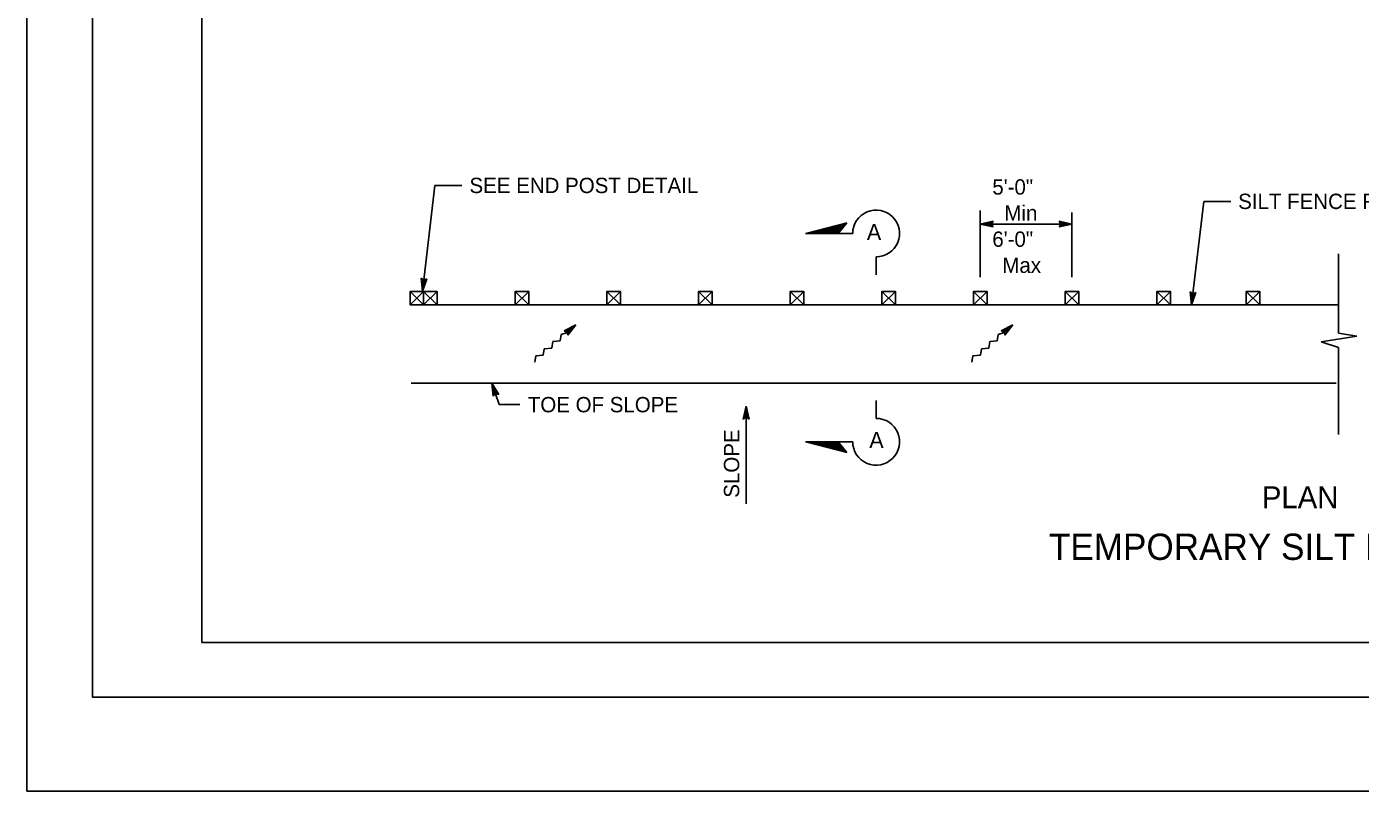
# Model space of a CAD drawing. Extents: x -894 to 866, y -472 to 714.
# Drawn here: x -894 to -285, y -472 to -123 of the extents above; entities that cross this region are included whole.
import ezdxf

# ---------------------------------------------------------------- set-up
doc = ezdxf.new("R2010")
doc.units = 0
for name, color, linetype in [('border_PLOTTING-ELEMENTS', 7, 'Continuous'), ('border_rw_22x34_Cut_Lines', 7, 'Continuous'), ('border_SHEET', 7, 'Continuous'), ('df_FLOW-LINE', 7, 'Continuous'), ('pp_PRESENTATION', 7, 'Continuous'), ('temp_CONSTRUCTION', 7, 'Continuous'), ('temp_CONSTRUCTION-anno', 7, 'Continuous')]:
    doc.layers.add(name, color=color, linetype=linetype)

msp = doc.modelspace()

# ---------------------------------------------------------------- linework, layer by layer
at = {"layer": 'border_PLOTTING-ELEMENTS'}
for points in [[(-894.04, -472.44), (865.96, -472.44), (865.96, 713.56), (-894.04, 713.56)], [(-864.04, 670.56), (835.96, 670.56), (835.96, -429.44), (-864.04, -429.44)]]:
    msp.add_lwpolyline(points, close=True, dxfattribs=at)
at = {"layer": 'border_rw_22x34_Cut_Lines'}
msp.add_lwpolyline([(-864.04, 670.56), (835.96, 670.56), (835.96, -429.44), (-864.04, -429.44)], close=True, dxfattribs=at)
at = {"layer": 'border_SHEET'}
for p, q in [((-814.04, -404.44), (-814.04, 645.56)), ((810.96, -404.44), (-814.04, -404.44))]:
    msp.add_line(p, q, dxfattribs=at)
at = {"layer": 'df_FLOW-LINE'}
for p, q in [((-648.46, -262.26), (-643.19, -259.48)), ((-648.07, -262.39), (-644.21, -260.34)), ((-647.68, -262.5), (-645.23, -261.21)), ((-645.23, -261.21), (-646.92, -263.45)), ((-644.21, -260.35), (-646.83, -263.82)), ((-643.19, -259.48), (-646.78, -264.23)), ((-643.19, -259.48), (-643.19, -259.48)), ((-448.72, -262.26), (-443.45, -259.48)), ((-448.34, -262.39), (-444.47, -260.34)), ((-447.94, -262.5), (-445.49, -261.21)), ((-445.49, -261.21), (-447.18, -263.45)), ((-444.48, -260.35), (-447.1, -263.82)), ((-443.45, -259.48), (-447.05, -264.23)), ((-443.45, -259.48), (-443.45, -259.48)), ((-653.68, -267.13), (-654.13, -270.04)), ((-650.27, -266.78), (-653.68, -267.13)), ((-649.82, -263.86), (-650.27, -266.78)), ((-646.95, -263.01), (-649.82, -263.86)), ((-647.02, -262.75), (-648.46, -262.26)), ((-648.46, -262.26), (-648.46, -262.26)), ((-647.33, -262.65), (-646.25, -262.08)), ((-646.78, -264.23), (-647.02, -262.75)), ((-646.25, -262.08), (-646.97, -263.04)), ((-646.78, -264.23), (-646.78, -264.23)), ((-453.95, -267.13), (-454.4, -270.04)), ((-450.54, -266.78), (-453.95, -267.13)), ((-450.09, -263.86), (-450.54, -266.78)), ((-447.22, -263.01), (-450.09, -263.86)), ((-447.29, -262.75), (-448.72, -262.26)), ((-448.72, -262.26), (-448.72, -262.26)), ((-447.59, -262.65), (-446.51, -262.08)), ((-447.04, -264.23), (-447.29, -262.75)), ((-446.51, -262.08), (-447.24, -263.04)), ((-447.05, -264.23), (-447.05, -264.23)), ((-661.4, -273.67), (-661.85, -276.58)), ((-657.99, -273.31), (-661.4, -273.67)), ((-657.54, -270.4), (-657.99, -273.31)), ((-654.13, -270.04), (-657.54, -270.4)), ((-461.67, -273.67), (-462.12, -276.58)), ((-458.26, -273.31), (-461.67, -273.67)), ((-457.81, -270.4), (-458.26, -273.31)), ((-454.4, -270.04), (-457.81, -270.4)), ((-566.61, -302.48), (-565.29, -296.58)), ((-566.26, -302.27), (-565.29, -297.93)), ((-565.29, -296.58), (-565.29, -341.14)), ((-565.29, -296.58), (-565.29, -296.58)), ((-565.29, -296.58), (-563.98, -302.48)), ((-565.29, -297.95), (-564.33, -302.25)), ((-565.29, -301.69), (-566.61, -302.48)), ((-566.61, -302.48), (-566.61, -302.48)), ((-565.9, -302.04), (-565.29, -299.3)), ((-565.56, -301.86), (-565.29, -300.66)), ((-565.29, -299.3), (-564.67, -302.08)), ((-565.29, -300.66), (-565.03, -301.84)), ((-563.98, -302.48), (-565.29, -301.69)), ((-563.98, -302.48), (-563.98, -302.48))]:
    msp.add_line(p, q, dxfattribs=at)
at = {"layer": 'pp_PRESENTATION'}
for p, q in [((-538.25, -217.75), (-519.35, -212.94)), ((-523.26, -217.75), (-519.35, -212.94)), ((-516.6, -217.75), (-538.25, -217.75)), ((-536.7, -217.75), (-519.76, -213.43)), ((-535.15, -217.75), (-520.16, -213.93)), ((-533.59, -217.75), (-520.57, -214.43)), ((-532.04, -217.75), (-520.97, -214.93)), ((-530.49, -217.75), (-521.38, -215.43)), ((-528.93, -217.75), (-521.78, -215.93)), ((-527.38, -217.75), (-522.19, -216.43)), ((-525.82, -217.75), (-522.59, -216.93)), ((-524.27, -217.75), (-523, -217.43)), ((-505.92, -228.44), (-505.92, -236.57)), ((-505.92, -302.17), (-505.92, -294.04)), ((-538.25, -312.86), (-519.35, -317.68)), ((-516.6, -312.86), (-538.25, -312.86)), ((-536.7, -312.86), (-519.76, -317.18)), ((-535.15, -312.86), (-520.16, -316.68)), ((-533.59, -312.86), (-520.57, -316.18)), ((-532.04, -312.86), (-520.97, -315.68)), ((-530.49, -312.86), (-521.38, -315.18)), ((-528.93, -312.86), (-521.78, -314.68)), ((-527.38, -312.86), (-522.19, -314.18)), ((-525.82, -312.86), (-522.59, -313.68)), ((-524.27, -312.86), (-523, -313.18)), ((-523.26, -312.86), (-519.35, -317.68))]:
    msp.add_line(p, q, dxfattribs=at)
for centre, start, end in [((-505.92, -217.75), 269.99947, 179.99996), ((-505.92, -312.86), 180.00004, 90.00053)]:
    msp.add_arc(centre, 10.69, start, end, dxfattribs=at)
at = {"layer": 'temp_CONSTRUCTION'}
for p, q in [((-294.69, -263.34), (-294.69, -227.11)), ((-712.66, -244.21), (-718.8, -250.36)), ((-718.8, -244.21), (-712.66, -250.36)), ((-712.66, -244.21), (-718.8, -250.36)), ((-718.8, -244.21), (-712.66, -250.36)), ((-706.52, -244.21), (-712.66, -250.36)), ((-712.66, -244.21), (-706.52, -250.36)), ((-706.52, -244.21), (-712.66, -250.36)), ((-712.66, -244.21), (-706.52, -250.36)), ((-664.64, -244.21), (-670.78, -250.36)), ((-670.78, -244.21), (-664.64, -250.36)), ((-664.64, -244.21), (-670.78, -250.36)), ((-670.78, -244.21), (-664.64, -250.36)), ((-622.76, -244.21), (-628.9, -250.36)), ((-628.9, -244.21), (-622.76, -250.36)), ((-622.76, -244.21), (-628.9, -250.36)), ((-628.9, -244.21), (-622.76, -250.36)), ((-580.87, -244.21), (-587.01, -250.36)), ((-587.01, -244.21), (-580.87, -250.36)), ((-580.87, -244.21), (-587.01, -250.36)), ((-587.01, -244.21), (-580.87, -250.36)), ((-538.99, -244.21), (-545.13, -250.36)), ((-545.13, -244.21), (-538.99, -250.36)), ((-538.99, -244.21), (-545.13, -250.36)), ((-545.13, -244.21), (-538.99, -250.36)), ((-497.11, -244.21), (-503.25, -250.36)), ((-503.25, -244.21), (-497.11, -250.36)), ((-497.11, -244.21), (-503.25, -250.36)), ((-503.25, -244.21), (-497.11, -250.36)), ((-455.23, -244.21), (-461.37, -250.36)), ((-461.37, -244.21), (-455.23, -250.36)), ((-455.23, -244.21), (-461.37, -250.36)), ((-461.37, -244.21), (-455.23, -250.36)), ((-413.35, -244.21), (-419.49, -250.36)), ((-419.49, -244.21), (-413.35, -250.36)), ((-413.35, -244.21), (-419.49, -250.36)), ((-419.49, -244.21), (-413.35, -250.36)), ((-371.48, -244.21), (-377.62, -250.34)), ((-377.62, -244.21), (-371.48, -250.34)), ((-371.48, -244.21), (-377.62, -250.34)), ((-377.62, -244.21), (-371.48, -250.34)), ((-330.66, -244.21), (-336.8, -250.34)), ((-336.8, -244.21), (-330.66, -250.34)), ((-330.66, -244.21), (-336.8, -250.34)), ((-336.8, -244.21), (-330.66, -250.34)), ((-718.8, -250.36), (-294.69, -250.36)), ((-302.53, -267.26), (-286.2, -264.65)), ((-294.69, -269.88), (-302.53, -267.26)), ((-286.2, -264.65), (-294.69, -263.34)), ((-294.69, -309.47), (-294.69, -269.88)), ((-718.4, -286.03), (-295.65, -286.03))]:
    msp.add_line(p, q, dxfattribs=at)
for points in [[(-712.66, -250.36), (-718.8, -250.36), (-718.8, -244.21), (-712.66, -244.21)], [(-712.66, -250.36), (-718.8, -250.36), (-718.8, -244.21), (-712.66, -244.21)], [(-706.52, -250.36), (-712.66, -250.36), (-712.66, -244.21), (-706.52, -244.21)], [(-706.52, -250.36), (-712.66, -250.36), (-712.66, -244.21), (-706.52, -244.21)], [(-664.64, -250.36), (-670.78, -250.36), (-670.78, -244.21), (-664.64, -244.21)], [(-664.64, -250.36), (-670.78, -250.36), (-670.78, -244.21), (-664.64, -244.21)], [(-622.76, -250.36), (-628.9, -250.36), (-628.9, -244.21), (-622.76, -244.21)], [(-622.76, -250.36), (-628.9, -250.36), (-628.9, -244.21), (-622.76, -244.21)], [(-580.87, -250.36), (-587.01, -250.36), (-587.01, -244.21), (-580.87, -244.21)], [(-580.87, -250.36), (-587.01, -250.36), (-587.01, -244.21), (-580.87, -244.21)], [(-538.99, -250.36), (-545.13, -250.36), (-545.13, -244.21), (-538.99, -244.21)], [(-538.99, -250.36), (-545.13, -250.36), (-545.13, -244.21), (-538.99, -244.21)], [(-497.11, -250.36), (-503.25, -250.36), (-503.25, -244.21), (-497.11, -244.21)], [(-497.11, -250.36), (-503.25, -250.36), (-503.25, -244.21), (-497.11, -244.21)], [(-455.23, -250.36), (-461.37, -250.36), (-461.37, -244.21), (-455.23, -244.21)], [(-455.23, -250.36), (-461.37, -250.36), (-461.37, -244.21), (-455.23, -244.21)], [(-413.35, -250.36), (-419.49, -250.36), (-419.49, -244.21), (-413.35, -244.21)], [(-413.35, -250.36), (-419.49, -250.36), (-419.49, -244.21), (-413.35, -244.21)], [(-377.62, -250.34), (-371.48, -250.34), (-371.48, -244.21), (-377.62, -244.21)], [(-377.62, -250.34), (-371.48, -250.34), (-371.48, -244.21), (-377.62, -244.21)], [(-336.8, -250.34), (-330.66, -250.34), (-330.66, -244.21), (-336.8, -244.21)], [(-336.8, -250.34), (-330.66, -250.34), (-330.66, -244.21), (-336.8, -244.21)]]:
    msp.add_lwpolyline(points, close=True, dxfattribs=at)
msp.add_arc((-314.54, -251.38), 3.49, 17.04083, 17.33551, dxfattribs=at)
at = {"layer": 'temp_CONSTRUCTION-anno'}
for p, q in [((-707.55, -195.81), (-713.24, -244.21)), ((-707.55, -195.81), (-695.23, -195.81)), ((-356.24, -203.08), (-361.79, -250.36)), ((-356.24, -203.08), (-343.91, -203.08)), ((-458.3, -207.24), (-458.3, -237.75)), ((-458.3, -213.44), (-452.39, -212.13)), ((-456.93, -213.44), (-452.62, -212.49)), ((-455.58, -213.44), (-452.8, -212.83)), ((-454.22, -213.44), (-453.03, -213.18)), ((-452.39, -212.13), (-453.18, -213.44)), ((-452.39, -212.13), (-452.39, -212.13)), ((-421.53, -213.44), (-422.32, -212.12)), ((-422.32, -212.12), (-422.32, -212.12)), ((-422.32, -212.12), (-416.42, -213.44)), ((-421.53, -213.44), (-422.32, -212.12)), ((-422.32, -212.12), (-422.32, -212.12)), ((-422.32, -212.12), (-416.42, -213.44)), ((-422.11, -212.47), (-417.77, -213.44)), ((-422.11, -212.47), (-417.77, -213.44)), ((-421.88, -212.83), (-419.14, -213.44)), ((-421.88, -212.83), (-419.14, -213.44)), ((-421.71, -213.17), (-420.5, -213.44)), ((-421.71, -213.17), (-420.5, -213.44)), ((-416.42, -208.18), (-416.42, -237.75)), ((-416.42, -213.44), (-458.3, -213.44)), ((-452.39, -214.76), (-458.3, -213.44)), ((-458.3, -213.44), (-458.3, -213.44)), ((-452.61, -214.41), (-456.94, -213.44)), ((-452.84, -214.06), (-455.58, -213.44)), ((-453.01, -213.71), (-454.22, -213.44)), ((-453.18, -213.44), (-452.39, -214.76)), ((-452.39, -214.76), (-452.39, -214.76)), ((-416.42, -213.44), (-422.32, -214.75)), ((-422.32, -214.75), (-421.53, -213.44)), ((-416.42, -213.44), (-422.32, -214.75)), ((-422.32, -214.75), (-421.53, -213.44)), ((-422.32, -214.75), (-422.32, -214.75)), ((-422.32, -214.75), (-422.32, -214.75)), ((-417.79, -213.44), (-422.09, -214.4)), ((-417.79, -213.44), (-422.09, -214.4)), ((-419.14, -213.44), (-421.92, -214.06)), ((-419.14, -213.44), (-421.92, -214.06)), ((-420.5, -213.44), (-421.69, -213.7)), ((-420.5, -213.44), (-421.69, -213.7)), ((-416.42, -213.44), (-416.42, -213.44)), ((-416.42, -213.44), (-416.42, -213.44)), ((-713.24, -244.21), (-713.85, -238.19)), ((-713.85, -238.19), (-713.85, -238.19)), ((-713.85, -238.19), (-712.64, -239.12)), ((-713.08, -242.85), (-713.53, -238.46)), ((-711.24, -238.5), (-713.24, -244.21)), ((-712.92, -241.51), (-713.21, -238.67)), ((-711.61, -238.67), (-713.08, -242.86)), ((-711.99, -238.85), (-712.92, -241.51)), ((-712.76, -240.16), (-712.88, -238.95)), ((-712.35, -238.99), (-712.76, -240.16)), ((-712.64, -239.12), (-711.24, -238.5)), ((-711.24, -238.5), (-711.24, -238.5)), ((-713.24, -244.21), (-713.24, -244.21)), ((-361.79, -250.36), (-362.4, -244.34)), ((-362.4, -244.34), (-362.4, -244.34)), ((-362.4, -244.34), (-361.19, -245.27)), ((-361.64, -249), (-362.08, -244.61)), ((-359.79, -244.64), (-361.79, -250.36)), ((-361.47, -247.66), (-361.76, -244.82)), ((-360.17, -244.81), (-361.63, -249.01)), ((-360.54, -245), (-361.47, -247.66)), ((-361.31, -246.3), (-361.44, -245.09)), ((-360.9, -245.13), (-361.31, -246.3)), ((-361.19, -245.27), (-359.79, -244.64)), ((-359.79, -244.64), (-359.79, -244.64)), ((-361.79, -250.36), (-361.79, -250.36)), ((-678.2, -295.9), (-681.46, -286.03)), ((-680.86, -292.06), (-681.46, -286.03)), ((-681.46, -286.03), (-681.46, -286.03)), ((-681.46, -286.03), (-678.37, -291.23)), ((-680.6, -291.74), (-681.04, -287.32)), ((-681.03, -287.33), (-678.78, -291.12)), ((-679.86, -290.89), (-680.86, -292.06)), ((-680.86, -292.06), (-680.86, -292.06)), ((-680.33, -291.41), (-680.61, -288.62)), ((-680.61, -288.62), (-679.15, -291.06)), ((-680.06, -291.14), (-680.19, -289.91)), ((-680.19, -289.91), (-679.56, -290.96)), ((-678.37, -291.23), (-679.86, -290.89)), ((-678.37, -291.23), (-678.37, -291.23)), ((-678.2, -295.9), (-668.65, -295.9))]:
    msp.add_line(p, q, dxfattribs=at)

# ---------------------------------------------------------------- texts
at = {"layer": 'pp_PRESENTATION'}
for p in [(-510.16, -220.77), (-509.05, -315.73)]:
    msp.add_text('A', height=7.39, dxfattribs=at).set_placement(p)
at = {"layer": 'temp_CONSTRUCTION-anno'}
for s, height, p in [('SEE END POST DETAIL', 7, (-691.72, -199.31)), ('5\'-0"', 7, (-452.82, -200)), ('SILT FENCE FABRIC', 7, (-340.49, -206.58)), ('Min', 7, (-447.32, -211.92)), ('6\'-0"', 7, (-452.82, -223.84)), ('Max', 7, (-448.25, -235.76)), ('TOE OF SLOPE', 7, (-665.06, -299.4)), ('PLAN', 10, (-329.64, -343.18)), ('TEMPORARY SILT FENCE', 12, (-426.99, -366.78))]:
    msp.add_text(s, height=height, dxfattribs=at).set_placement(p)
msp.add_text('SLOPE', height=7, rotation=90, dxfattribs=at).set_placement((-568.47, -338.4))

doc.saveas('drawing.dxf')
